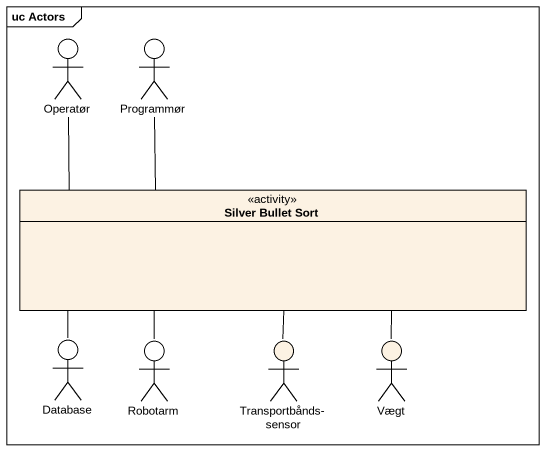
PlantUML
@startuml
mainframe uc Actors
allowmixing
hide circle
hide empty members
actor Operatør
actor Programmør
class "Silver Bullet Sort" as Silver_Bullet_Sort <<activity>> #FCF2E3
actor "Database" as Database_
actor Robotarm
actor "Transportbånds-sensor" as Transportbånds_sensor #FCF2E3
actor Vægt #FCF2E3
Operatør -- Silver_Bullet_Sort
Programmør -- Silver_Bullet_Sort
Silver_Bullet_Sort -- Database_
Silver_Bullet_Sort -- Robotarm
Silver_Bullet_Sort -- Transportbånds_sensor
Vægt -up- Silver_Bullet_Sort
@enduml
